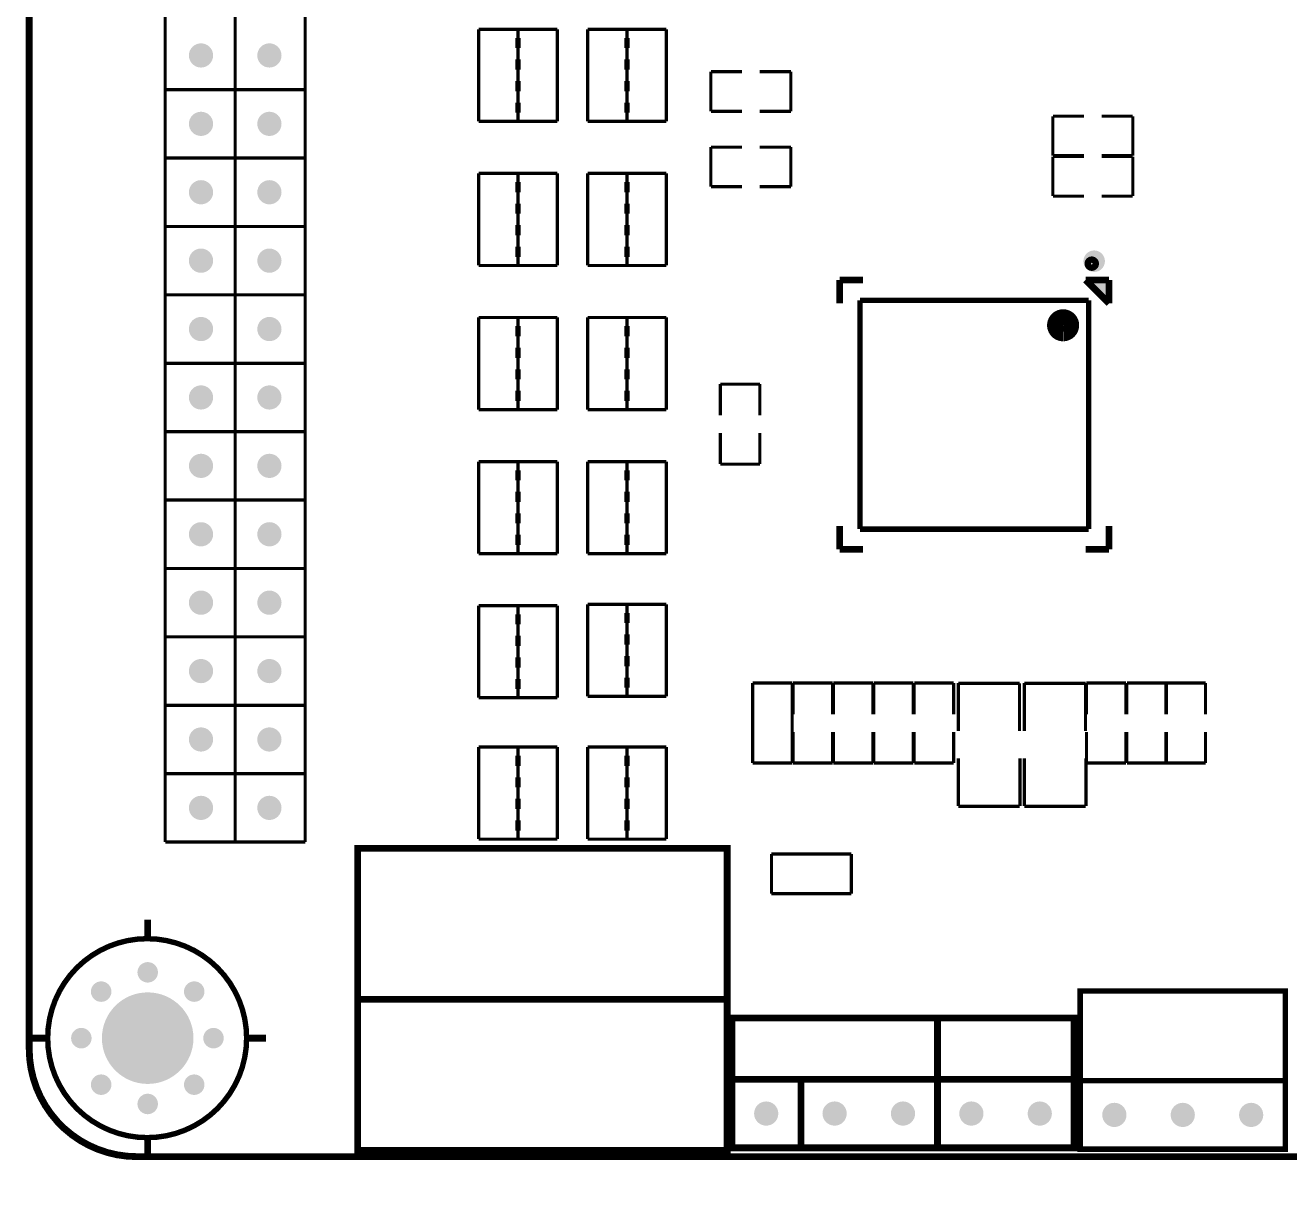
# Model space of a CAD drawing. Header units: millimetres. Extents: x -0.1 to 70.6, y -1 to 65.1.
# Drawn here: x -0.15 to 46.78, y -1.04 to 42.01 of the extents above; entities that cross this region are included whole.
import ezdxf

# ---------------------------------------------------------------- set-up
doc = ezdxf.new("R2010")
doc.units = ezdxf.units.MM
for name, color, linetype, true_color in [('Board Outline Layer', 7, 'Continuous', 0xff00ff), ('Hole Layer', 7, 'Continuous', 0x222222), ('Top Silkscreen Layer', 7, 'Continuous', 0xffcc00)]:
    doc.layers.add(name, color=color, linetype=linetype, true_color=true_color)

msp = doc.modelspace()

# ---------------------------------------------------------------- hatches: boundary and pattern name
at = {"layer": 'Hole Layer'}
for points in [[(5.93, 40.89, 1), (6.83, 40.89, 1)], [(5.93, 40.89, 1), (6.83, 40.89, 1)], [(8.47, 40.89, 1), (9.37, 40.89, 1)], [(8.47, 40.89, 1), (9.37, 40.89, 1)], [(5.93, 38.35, 1), (6.83, 38.35, 1)], [(5.93, 38.35, 1), (6.83, 38.35, 1)], [(8.47, 38.35, 1), (9.37, 38.35, 1)], [(8.47, 38.35, 1), (9.37, 38.35, 1)], [(5.93, 35.81, 1), (6.83, 35.81, 1)], [(5.93, 35.81, 1), (6.83, 35.81, 1)], [(8.47, 35.81, 1), (9.37, 35.81, 1)], [(8.47, 35.81, 1), (9.37, 35.81, 1)], [(5.93, 33.27, 1), (6.83, 33.27, 1)], [(5.93, 33.27, 1), (6.83, 33.27, 1)], [(8.47, 33.27, 1), (9.37, 33.27, 1)], [(8.47, 33.27, 1), (9.37, 33.27, 1)], [(5.93, 30.73, 1), (6.83, 30.73, 1)], [(5.93, 30.73, 1), (6.83, 30.73, 1)], [(8.47, 30.73, 1), (9.37, 30.73, 1)], [(8.47, 30.73, 1), (9.37, 30.73, 1)], [(5.93, 28.19, 1), (6.83, 28.19, 1)], [(5.93, 28.19, 1), (6.83, 28.19, 1)], [(8.47, 28.19, 1), (9.37, 28.19, 1)], [(8.47, 28.19, 1), (9.37, 28.19, 1)], [(5.93, 25.65, 1), (6.83, 25.65, 1)], [(5.93, 25.65, 1), (6.83, 25.65, 1)], [(8.47, 25.65, 1), (9.37, 25.65, 1)], [(8.47, 25.65, 1), (9.37, 25.65, 1)], [(5.93, 23.11, 1), (6.83, 23.11, 1)], [(5.93, 23.11, 1), (6.83, 23.11, 1)], [(8.47, 23.11, 1), (9.37, 23.11, 1)], [(8.47, 23.11, 1), (9.37, 23.11, 1)], [(5.93, 20.57, 1), (6.83, 20.57, 1)], [(5.93, 20.57, 1), (6.83, 20.57, 1)], [(8.47, 20.57, 1), (9.37, 20.57, 1)], [(8.47, 20.57, 1), (9.37, 20.57, 1)], [(5.93, 18.03, 1), (6.83, 18.03, 1)], [(5.93, 18.03, 1), (6.83, 18.03, 1)], [(8.47, 18.03, 1), (9.37, 18.03, 1)], [(8.47, 18.03, 1), (9.37, 18.03, 1)], [(5.93, 15.49, 1), (6.83, 15.49, 1)], [(5.93, 15.49, 1), (6.83, 15.49, 1)], [(8.47, 15.49, 1), (9.37, 15.49, 1)], [(8.47, 15.49, 1), (9.37, 15.49, 1)], [(5.93, 12.95, 1), (6.83, 12.95, 1)], [(5.93, 12.95, 1), (6.83, 12.95, 1)], [(8.47, 12.95, 1), (9.37, 12.95, 1)], [(8.47, 12.95, 1), (9.37, 12.95, 1)], [(4.019, 6.844, 1), (4.781, 6.844, 1)], [(4.019, 6.844, 1), (4.781, 6.844, 1)], [(2.291, 6.128, 1), (3.053, 6.128, 1)], [(2.291, 6.128, 1), (3.053, 6.128, 1)], [(2.7, 4.4, 1), (6.1, 4.4, 1)], [(2.7, 4.4, 1), (6.1, 4.4, 1)], [(5.747, 6.128, 1), (6.509, 6.128, 1)], [(5.747, 6.128, 1), (6.509, 6.128, 1)], [(1.555, 4.4, 1), (2.317, 4.4, 1)], [(1.555, 4.4, 1), (2.317, 4.4, 1)], [(6.463, 4.4, 1), (7.225, 4.4, 1)], [(6.463, 4.4, 1), (7.225, 4.4, 1)], [(2.291, 2.672, 1), (3.053, 2.672, 1)], [(2.291, 2.672, 1), (3.053, 2.672, 1)], [(5.747, 2.672, 1), (6.509, 2.672, 1)], [(5.747, 2.672, 1), (6.509, 2.672, 1)], [(4.019, 1.956, 1), (4.781, 1.956, 1)], [(4.019, 1.956, 1), (4.781, 1.956, 1)], [(26.92, 1.6, 1), (27.82, 1.6, 1)], [(26.92, 1.6, 1), (27.82, 1.6, 1)], [(29.46, 1.6, 1), (30.36, 1.6, 1)], [(29.46, 1.6, 1), (30.36, 1.6, 1)], [(32, 1.6, 1), (32.9, 1.6, 1)], [(32, 1.6, 1), (32.9, 1.6, 1)], [(34.54, 1.6, 1), (35.44, 1.6, 1)], [(34.54, 1.6, 1), (35.44, 1.6, 1)], [(37.08, 1.6, 1), (37.98, 1.6, 1)], [(37.08, 1.6, 1), (37.98, 1.6, 1)], [(39.85, 1.55, 1), (40.75, 1.55, 1)], [(39.85, 1.55, 1), (40.75, 1.55, 1)], [(42.39, 1.55, 1), (43.29, 1.55, 1)], [(42.39, 1.55, 1), (43.29, 1.55, 1)], [(44.93, 1.55, 1), (45.83, 1.55, 1)], [(44.93, 1.55, 1), (45.83, 1.55, 1)]]:
    msp.add_hatch(color=256, dxfattribs=at).paths.add_polyline_path(points)
at = {"layer": 'Top Silkscreen Layer'}
for points in [[(39.15, 33.25, 1), (39.95, 33.25, 1)], [(39.15, 33.25, 1), (39.95, 33.25, 1)], [(39.231, 32.55), (39.231, 32.55), (40.1, 31.681), (40.1, 32.55)]]:
    msp.add_hatch(color=256, dxfattribs=at).paths.add_polyline_path(points)

# ---------------------------------------------------------------- linework, layer by layer
at = {"layer": 'Board Outline Layer', "const_width": 0.254}
for points in [[(0, 61), (0, 4)], [(4, 0), (70, 0)]]:
    msp.add_lwpolyline(points, dxfattribs=at)
msp.add_lwpolyline([(0, 4, 0.414214), (4, 0)], format="xyb", dxfattribs=at)
at = {"layer": 'Top Silkscreen Layer'}
for points, const_width in [([(5.05, 52.38), (5.05, 11.68)], 0.12), ([(5.05, 52.38), (5.05, 11.68)], 0.12), ([(7.65, 52.38), (7.65, 11.68)], 0.12), ([(7.65, 52.38), (7.65, 11.68)], 0.12), ([(10.25, 52.38), (10.25, 11.68)], 0.12), ([(10.25, 52.38), (10.25, 11.68)], 0.12), ([(16.69, 38.44), (16.69, 41.86)], 0.12), ([(16.69, 41.86), (19.61, 41.86)], 0.12), ([(16.69, 38.44), (16.69, 41.86)], 0.12), ([(16.69, 41.86), (19.61, 41.86)], 0.12), ([(18.15, 38.44), (18.15, 41.86)], 0.12), ([(18.15, 38.44), (18.15, 41.86)], 0.12), ([(19.61, 38.44), (19.61, 41.86)], 0.12), ([(19.61, 38.44), (19.61, 41.86)], 0.12), ([(23.66, 41.86), (20.74, 41.86)], 0.12), ([(20.74, 41.86), (20.74, 38.44)], 0.12), ([(23.66, 41.86), (20.74, 41.86)], 0.12), ([(20.74, 41.86), (20.74, 38.44)], 0.12), ([(22.2, 41.86), (22.2, 38.44)], 0.12), ([(22.2, 41.86), (22.2, 38.44)], 0.12), ([(23.66, 41.86), (23.66, 38.44)], 0.12), ([(23.66, 41.86), (23.66, 38.44)], 0.12), ([(18.15, 41.16), (18.15, 41.54)], 0.2), ([(18.15, 41.16), (18.15, 41.54)], 0.2), ([(22.2, 41.54), (22.2, 41.16)], 0.2), ([(22.2, 41.54), (22.2, 41.16)], 0.2), ([(18.15, 40.36), (18.15, 40.74)], 0.2), ([(18.15, 40.36), (18.15, 40.74)], 0.2), ([(22.2, 40.74), (22.2, 40.36)], 0.2), ([(22.2, 40.74), (22.2, 40.36)], 0.2), ([(18.15, 39.56), (18.15, 39.94)], 0.2), ([(18.15, 39.56), (18.15, 39.94)], 0.2), ([(22.2, 39.94), (22.2, 39.56)], 0.2), ([(22.2, 39.94), (22.2, 39.56)], 0.2), ([(25.315, 40.285), (26.47, 40.285)], 0.119), ([(25.315, 40.285), (25.315, 38.815)], 0.119), ([(25.315, 40.285), (26.47, 40.285)], 0.119), ([(25.315, 40.285), (25.315, 38.815)], 0.119), ([(28.285, 40.285), (27.13, 40.285)], 0.119), ([(28.285, 40.285), (27.13, 40.285)], 0.119), ([(28.285, 40.285), (28.285, 38.815)], 0.119), ([(28.285, 40.285), (28.285, 38.815)], 0.119), ([(5.05, 39.62), (10.25, 39.62)], 0.12), ([(5.05, 39.62), (10.25, 39.62)], 0.12), ([(18.15, 38.76), (18.15, 39.14)], 0.2), ([(18.15, 38.76), (18.15, 39.14)], 0.2), ([(22.2, 39.14), (22.2, 38.76)], 0.2), ([(22.2, 39.14), (22.2, 38.76)], 0.2), ([(16.69, 38.44), (19.61, 38.44)], 0.12), ([(16.69, 38.44), (19.61, 38.44)], 0.12), ([(23.66, 38.44), (20.74, 38.44)], 0.12), ([(23.66, 38.44), (20.74, 38.44)], 0.12), ([(25.315, 38.815), (26.47, 38.815)], 0.119), ([(25.315, 38.815), (26.47, 38.815)], 0.119), ([(28.285, 38.815), (27.13, 38.815)], 0.119), ([(28.285, 38.815), (27.13, 38.815)], 0.119), ([(38.015, 38.635), (39.17, 38.635)], 0.119), ([(38.015, 38.635), (38.015, 37.165)], 0.119), ([(38.015, 38.635), (39.17, 38.635)], 0.119), ([(38.015, 38.635), (38.015, 37.165)], 0.119), ([(40.985, 38.635), (39.83, 38.635)], 0.119), ([(40.985, 38.635), (39.83, 38.635)], 0.119), ([(40.985, 38.635), (40.985, 37.165)], 0.119), ([(40.985, 38.635), (40.985, 37.165)], 0.119), ([(25.315, 37.485), (26.47, 37.485)], 0.119), ([(25.315, 37.485), (25.315, 36.015)], 0.119), ([(25.315, 37.485), (26.47, 37.485)], 0.119), ([(25.315, 37.485), (25.315, 36.015)], 0.119), ([(28.285, 37.485), (27.13, 37.485)], 0.119), ([(28.285, 37.485), (27.13, 37.485)], 0.119), ([(28.285, 37.485), (28.285, 36.015)], 0.119), ([(28.285, 37.485), (28.285, 36.015)], 0.119), ([(5.05, 37.08), (10.25, 37.08)], 0.12), ([(5.05, 37.08), (10.25, 37.08)], 0.12), ([(38.015, 37.165), (39.17, 37.165)], 0.119), ([(38.015, 37.165), (39.17, 37.165)], 0.119), ([(38.015, 37.135), (39.17, 37.135)], 0.119), ([(38.015, 37.135), (38.015, 35.665)], 0.119), ([(38.015, 37.135), (39.17, 37.135)], 0.119), ([(38.015, 37.135), (38.015, 35.665)], 0.119), ([(40.985, 37.165), (39.83, 37.165)], 0.119), ([(40.985, 37.165), (39.83, 37.165)], 0.119), ([(40.985, 37.135), (39.83, 37.135)], 0.119), ([(40.985, 37.135), (39.83, 37.135)], 0.119), ([(40.985, 37.135), (40.985, 35.665)], 0.119), ([(40.985, 37.135), (40.985, 35.665)], 0.119), ([(16.69, 33.09), (16.69, 36.51)], 0.12), ([(16.69, 36.51), (19.61, 36.51)], 0.12), ([(16.69, 33.09), (16.69, 36.51)], 0.12), ([(16.69, 36.51), (19.61, 36.51)], 0.12), ([(18.15, 35.81), (18.15, 36.19)], 0.2), ([(18.15, 35.81), (18.15, 36.19)], 0.2), ([(18.15, 33.09), (18.15, 36.51)], 0.12), ([(18.15, 33.09), (18.15, 36.51)], 0.12), ([(19.61, 33.09), (19.61, 36.51)], 0.12), ([(19.61, 33.09), (19.61, 36.51)], 0.12), ([(23.66, 36.51), (20.74, 36.51)], 0.12), ([(20.74, 36.51), (20.74, 33.09)], 0.12), ([(23.66, 36.51), (20.74, 36.51)], 0.12), ([(20.74, 36.51), (20.74, 33.09)], 0.12), ([(22.2, 36.19), (22.2, 35.81)], 0.2), ([(22.2, 36.19), (22.2, 35.81)], 0.2), ([(22.2, 36.51), (22.2, 33.09)], 0.12), ([(22.2, 36.51), (22.2, 33.09)], 0.12), ([(23.66, 36.51), (23.66, 33.09)], 0.12), ([(23.66, 36.51), (23.66, 33.09)], 0.12), ([(25.315, 36.015), (26.47, 36.015)], 0.119), ([(25.315, 36.015), (26.47, 36.015)], 0.119), ([(28.285, 36.015), (27.13, 36.015)], 0.119), ([(28.285, 36.015), (27.13, 36.015)], 0.119), ([(38.015, 35.665), (39.17, 35.665)], 0.119), ([(38.015, 35.665), (39.17, 35.665)], 0.119), ([(40.985, 35.665), (39.83, 35.665)], 0.119), ([(40.985, 35.665), (39.83, 35.665)], 0.119), ([(18.15, 35.01), (18.15, 35.39)], 0.2), ([(18.15, 35.01), (18.15, 35.39)], 0.2), ([(22.2, 35.39), (22.2, 35.01)], 0.2), ([(22.2, 35.39), (22.2, 35.01)], 0.2), ([(5.05, 34.54), (10.25, 34.54)], 0.12), ([(5.05, 34.54), (10.25, 34.54)], 0.12), ([(18.15, 34.21), (18.15, 34.59)], 0.2), ([(18.15, 34.21), (18.15, 34.59)], 0.2), ([(22.2, 34.59), (22.2, 34.21)], 0.2), ([(22.2, 34.59), (22.2, 34.21)], 0.2), ([(18.15, 33.41), (18.15, 33.79)], 0.2), ([(18.15, 33.41), (18.15, 33.79)], 0.2), ([(22.2, 33.79), (22.2, 33.41)], 0.2), ([(22.2, 33.79), (22.2, 33.41)], 0.2), ([(16.69, 33.09), (19.61, 33.09)], 0.12), ([(16.69, 33.09), (19.61, 33.09)], 0.12), ([(23.66, 33.09), (20.74, 33.09)], 0.12), ([(23.66, 33.09), (20.74, 33.09)], 0.12), ([(30.1, 31.681), (30.1, 32.55)], 0.254), ([(30.1, 32.55), (30.969, 32.55)], 0.254), ([(30.1, 31.681), (30.1, 32.55)], 0.254), ([(30.1, 32.55), (30.969, 32.55)], 0.254), ([(40.1, 31.681), (39.231, 32.55)], 0.254), ([(39.231, 32.55), (40.1, 32.55)], 0.254), ([(40.1, 31.681), (39.231, 32.55)], 0.254), ([(39.231, 32.55), (40.1, 32.55)], 0.254), ([(40.1, 32.55), (40.1, 31.681)], 0.254), ([(40.1, 32.55), (40.1, 31.681)], 0.254), ([(5.05, 32), (10.25, 32)], 0.12), ([(5.05, 32), (10.25, 32)], 0.12), ([(39.35, 31.8), (30.85, 31.8)], 0.2), ([(30.85, 31.8), (30.85, 23.3)], 0.2), ([(39.35, 31.8), (30.85, 31.8)], 0.2), ([(30.85, 31.8), (30.85, 23.3)], 0.2), ([(39.35, 23.3), (39.35, 31.8)], 0.2), ([(39.35, 23.3), (39.35, 31.8)], 0.2), ([(40.1, 31.681), (40.1, 31.681)], 0.254), ([(40.1, 31.681), (40.1, 31.681)], 0.254), ([(16.69, 27.74), (16.69, 31.16)], 0.12), ([(16.69, 31.16), (19.61, 31.16)], 0.12), ([(16.69, 27.74), (16.69, 31.16)], 0.12), ([(16.69, 31.16), (19.61, 31.16)], 0.12), ([(18.15, 27.74), (18.15, 31.16)], 0.12), ([(18.15, 27.74), (18.15, 31.16)], 0.12), ([(19.61, 27.74), (19.61, 31.16)], 0.12), ([(19.61, 27.74), (19.61, 31.16)], 0.12), ([(23.66, 31.16), (20.74, 31.16)], 0.12), ([(20.74, 31.16), (20.74, 27.74)], 0.12), ([(23.66, 31.16), (20.74, 31.16)], 0.12), ([(20.74, 31.16), (20.74, 27.74)], 0.12), ([(22.2, 31.16), (22.2, 27.74)], 0.12), ([(22.2, 31.16), (22.2, 27.74)], 0.12), ([(23.66, 31.16), (23.66, 27.74)], 0.12), ([(23.66, 31.16), (23.66, 27.74)], 0.12), ([(18.15, 30.46), (18.15, 30.84)], 0.2), ([(18.15, 30.46), (18.15, 30.84)], 0.2), ([(22.2, 30.84), (22.2, 30.46)], 0.2), ([(22.2, 30.84), (22.2, 30.46)], 0.2), ([(18.15, 29.66), (18.15, 30.04)], 0.2), ([(18.15, 29.66), (18.15, 30.04)], 0.2), ([(22.2, 30.04), (22.2, 29.66)], 0.2), ([(22.2, 30.04), (22.2, 29.66)], 0.2), ([(5.05, 29.46), (10.25, 29.46)], 0.12), ([(5.05, 29.46), (10.25, 29.46)], 0.12), ([(18.15, 28.86), (18.15, 29.24)], 0.2), ([(18.15, 28.86), (18.15, 29.24)], 0.2), ([(22.2, 29.24), (22.2, 28.86)], 0.2), ([(22.2, 29.24), (22.2, 28.86)], 0.2), ([(25.665, 28.685), (25.665, 27.53)], 0.119), ([(25.665, 28.685), (27.135, 28.685)], 0.119), ([(25.665, 28.685), (25.665, 27.53)], 0.119), ([(25.665, 28.685), (27.135, 28.685)], 0.119), ([(27.135, 28.685), (27.135, 27.53)], 0.119), ([(27.135, 28.685), (27.135, 27.53)], 0.119), ([(18.15, 28.06), (18.15, 28.44)], 0.2), ([(18.15, 28.06), (18.15, 28.44)], 0.2), ([(22.2, 28.44), (22.2, 28.06)], 0.2), ([(22.2, 28.44), (22.2, 28.06)], 0.2), ([(16.69, 27.74), (19.61, 27.74)], 0.12), ([(16.69, 27.74), (19.61, 27.74)], 0.12), ([(23.66, 27.74), (20.74, 27.74)], 0.12), ([(23.66, 27.74), (20.74, 27.74)], 0.12), ([(5.05, 26.92), (10.25, 26.92)], 0.12), ([(5.05, 26.92), (10.25, 26.92)], 0.12), ([(25.665, 25.715), (25.665, 26.87)], 0.119), ([(25.665, 25.715), (25.665, 26.87)], 0.119), ([(27.135, 25.715), (27.135, 26.87)], 0.119), ([(27.135, 25.715), (27.135, 26.87)], 0.119), ([(16.69, 22.39), (16.69, 25.81)], 0.12), ([(16.69, 25.81), (19.61, 25.81)], 0.12), ([(16.69, 22.39), (16.69, 25.81)], 0.12), ([(16.69, 25.81), (19.61, 25.81)], 0.12), ([(18.15, 22.39), (18.15, 25.81)], 0.12), ([(18.15, 22.39), (18.15, 25.81)], 0.12), ([(19.61, 22.39), (19.61, 25.81)], 0.12), ([(19.61, 22.39), (19.61, 25.81)], 0.12), ([(23.66, 25.81), (20.74, 25.81)], 0.12), ([(20.74, 25.81), (20.74, 22.39)], 0.12), ([(23.66, 25.81), (20.74, 25.81)], 0.12), ([(20.74, 25.81), (20.74, 22.39)], 0.12), ([(22.2, 25.81), (22.2, 22.39)], 0.12), ([(22.2, 25.81), (22.2, 22.39)], 0.12), ([(23.66, 25.81), (23.66, 22.39)], 0.12), ([(23.66, 25.81), (23.66, 22.39)], 0.12), ([(18.15, 25.11), (18.15, 25.49)], 0.2), ([(18.15, 25.11), (18.15, 25.49)], 0.2), ([(22.2, 25.49), (22.2, 25.11)], 0.2), ([(22.2, 25.49), (22.2, 25.11)], 0.2), ([(25.665, 25.715), (27.135, 25.715)], 0.119), ([(25.665, 25.715), (27.135, 25.715)], 0.119), ([(5.05, 24.38), (10.25, 24.38)], 0.12), ([(5.05, 24.38), (10.25, 24.38)], 0.12), ([(18.15, 24.31), (18.15, 24.69)], 0.2), ([(18.15, 24.31), (18.15, 24.69)], 0.2), ([(22.2, 24.69), (22.2, 24.31)], 0.2), ([(22.2, 24.69), (22.2, 24.31)], 0.2), ([(18.15, 23.51), (18.15, 23.89)], 0.2), ([(18.15, 23.51), (18.15, 23.89)], 0.2), ([(22.2, 23.89), (22.2, 23.51)], 0.2), ([(22.2, 23.89), (22.2, 23.51)], 0.2), ([(30.1, 22.55), (30.1, 23.419)], 0.254), ([(30.1, 22.55), (30.1, 23.419)], 0.254), ([(40.1, 23.419), (40.1, 22.55)], 0.254), ([(40.1, 23.419), (40.1, 22.55)], 0.254), ([(18.15, 22.71), (18.15, 23.09)], 0.2), ([(18.15, 22.71), (18.15, 23.09)], 0.2), ([(22.2, 23.09), (22.2, 22.71)], 0.2), ([(22.2, 23.09), (22.2, 22.71)], 0.2), ([(30.85, 23.3), (39.35, 23.3)], 0.2), ([(30.85, 23.3), (39.35, 23.3)], 0.2), ([(30.1, 22.55), (30.969, 22.55)], 0.254), ([(30.1, 22.55), (30.969, 22.55)], 0.254), ([(40.1, 22.55), (39.231, 22.55)], 0.254), ([(40.1, 22.55), (39.231, 22.55)], 0.254), ([(16.69, 22.39), (19.61, 22.39)], 0.12), ([(16.69, 22.39), (19.61, 22.39)], 0.12), ([(23.66, 22.39), (20.74, 22.39)], 0.12), ([(23.66, 22.39), (20.74, 22.39)], 0.12), ([(5.05, 21.84), (10.25, 21.84)], 0.12), ([(5.05, 21.84), (10.25, 21.84)], 0.12), ([(16.69, 17.04), (16.69, 20.46)], 0.12), ([(16.69, 20.46), (19.61, 20.46)], 0.12), ([(16.69, 17.04), (16.69, 20.46)], 0.12), ([(16.69, 20.46), (19.61, 20.46)], 0.12), ([(18.15, 19.76), (18.15, 20.14)], 0.2), ([(18.15, 19.76), (18.15, 20.14)], 0.2), ([(18.15, 17.04), (18.15, 20.46)], 0.12), ([(18.15, 17.04), (18.15, 20.46)], 0.12), ([(19.61, 17.04), (19.61, 20.46)], 0.12), ([(19.61, 17.04), (19.61, 20.46)], 0.12), ([(23.66, 20.51), (20.74, 20.51)], 0.12), ([(20.74, 20.51), (20.74, 17.09)], 0.12), ([(23.66, 20.51), (20.74, 20.51)], 0.12), ([(20.74, 20.51), (20.74, 17.09)], 0.12), ([(22.2, 20.19), (22.2, 19.81)], 0.2), ([(22.2, 20.19), (22.2, 19.81)], 0.2), ([(22.2, 20.51), (22.2, 17.09)], 0.12), ([(22.2, 20.51), (22.2, 17.09)], 0.12), ([(23.66, 20.51), (23.66, 17.09)], 0.12), ([(23.66, 20.51), (23.66, 17.09)], 0.12), ([(5.05, 19.3), (10.25, 19.3)], 0.12), ([(5.05, 19.3), (10.25, 19.3)], 0.12), ([(18.15, 18.96), (18.15, 19.34)], 0.2), ([(18.15, 18.96), (18.15, 19.34)], 0.2), ([(22.2, 19.39), (22.2, 19.01)], 0.2), ([(22.2, 19.39), (22.2, 19.01)], 0.2), ([(18.15, 18.16), (18.15, 18.54)], 0.2), ([(18.15, 18.16), (18.15, 18.54)], 0.2), ([(22.2, 18.59), (22.2, 18.21)], 0.2), ([(22.2, 18.59), (22.2, 18.21)], 0.2), ([(18.15, 17.36), (18.15, 17.74)], 0.2), ([(18.15, 17.36), (18.15, 17.74)], 0.2), ([(22.2, 17.79), (22.2, 17.41)], 0.2), ([(22.2, 17.79), (22.2, 17.41)], 0.2), ([(26.865, 14.615), (26.865, 17.585)], 0.12), ([(26.865, 17.585), (28.335, 17.585)], 0.12), ([(26.865, 14.615), (26.865, 17.585)], 0.12), ([(26.865, 17.585), (28.335, 17.585)], 0.12), ([(28.335, 14.615), (28.335, 17.585)], 0.12), ([(28.335, 14.615), (28.335, 17.585)], 0.12), ([(29.835, 17.585), (28.365, 17.585)], 0.119), ([(28.365, 17.585), (28.365, 16.43)], 0.119), ([(29.835, 17.585), (28.365, 17.585)], 0.119), ([(28.365, 17.585), (28.365, 16.43)], 0.119), ([(29.835, 17.585), (29.835, 16.43)], 0.119), ([(29.835, 17.585), (29.835, 16.43)], 0.119), ([(29.865, 17.585), (29.865, 16.43)], 0.119), ([(29.865, 17.585), (31.335, 17.585)], 0.119), ([(29.865, 17.585), (29.865, 16.43)], 0.119), ([(29.865, 17.585), (31.335, 17.585)], 0.119), ([(31.335, 17.585), (31.335, 16.43)], 0.119), ([(31.335, 17.585), (31.335, 16.43)], 0.119), ([(31.365, 17.585), (31.365, 16.43)], 0.119), ([(31.365, 17.585), (32.835, 17.585)], 0.119), ([(31.365, 17.585), (31.365, 16.43)], 0.119), ([(31.365, 17.585), (32.835, 17.585)], 0.119), ([(32.835, 17.585), (32.835, 16.43)], 0.119), ([(32.835, 17.585), (32.835, 16.43)], 0.119), ([(34.335, 17.585), (32.865, 17.585)], 0.119), ([(32.865, 17.585), (32.865, 16.43)], 0.119), ([(34.335, 17.585), (32.865, 17.585)], 0.119), ([(32.865, 17.585), (32.865, 16.43)], 0.119), ([(34.335, 17.585), (34.335, 16.43)], 0.119), ([(34.335, 17.585), (34.335, 16.43)], 0.119), ([(34.507, 17.586), (34.507, 15.808)], 0.12), ([(34.507, 17.586), (34.507, 15.808)], 0.12), ([(36.778, 17.578), (34.508, 17.578)], 0.12), ([(36.778, 17.578), (34.508, 17.578)], 0.12), ([(36.778, 17.578), (36.778, 15.8)], 0.12), ([(36.778, 17.578), (36.778, 15.8)], 0.12), ([(36.957, 17.586), (36.957, 15.808)], 0.12), ([(36.957, 17.586), (36.957, 15.808)], 0.12), ([(39.228, 17.578), (36.958, 17.578)], 0.12), ([(39.228, 17.578), (36.958, 17.578)], 0.12), ([(39.228, 17.578), (39.228, 15.8)], 0.12), ([(39.228, 17.578), (39.228, 15.8)], 0.12), ([(40.735, 17.585), (39.265, 17.585)], 0.119), ([(39.265, 17.585), (39.265, 16.43)], 0.119), ([(40.735, 17.585), (39.265, 17.585)], 0.119), ([(39.265, 17.585), (39.265, 16.43)], 0.119), ([(40.735, 17.585), (40.735, 16.43)], 0.119), ([(40.735, 17.585), (40.735, 16.43)], 0.119), ([(40.765, 17.585), (40.765, 16.43)], 0.119), ([(40.765, 17.585), (42.235, 17.585)], 0.119), ([(40.765, 17.585), (40.765, 16.43)], 0.119), ([(40.765, 17.585), (42.235, 17.585)], 0.119), ([(42.215, 17.585), (42.215, 16.43)], 0.119), ([(42.215, 17.585), (43.685, 17.585)], 0.119), ([(42.215, 17.585), (42.215, 16.43)], 0.119), ([(42.215, 17.585), (43.685, 17.585)], 0.119), ([(42.235, 17.585), (42.235, 16.43)], 0.119), ([(42.235, 17.585), (42.235, 16.43)], 0.119), ([(43.685, 17.585), (43.685, 16.43)], 0.119), ([(43.685, 17.585), (43.685, 16.43)], 0.119), ([(16.69, 17.04), (19.61, 17.04)], 0.12), ([(16.69, 17.04), (19.61, 17.04)], 0.12), ([(23.66, 17.09), (20.74, 17.09)], 0.12), ([(23.66, 17.09), (20.74, 17.09)], 0.12), ([(5.05, 16.76), (10.25, 16.76)], 0.12), ([(5.05, 16.76), (10.25, 16.76)], 0.12), ([(28.365, 14.615), (28.365, 15.77)], 0.119), ([(28.365, 14.615), (28.365, 15.77)], 0.119), ([(29.835, 14.615), (29.835, 15.77)], 0.119), ([(29.835, 14.615), (29.835, 15.77)], 0.119), ([(29.865, 14.615), (29.865, 15.77)], 0.119), ([(29.865, 14.615), (29.865, 15.77)], 0.119), ([(31.335, 14.615), (31.335, 15.77)], 0.119), ([(31.335, 14.615), (31.335, 15.77)], 0.119), ([(31.365, 14.615), (31.365, 15.77)], 0.119), ([(31.365, 14.615), (31.365, 15.77)], 0.119), ([(32.835, 14.615), (32.835, 15.77)], 0.119), ([(32.835, 14.615), (32.835, 15.77)], 0.119), ([(32.865, 14.615), (32.865, 15.77)], 0.119), ([(32.865, 14.615), (32.865, 15.77)], 0.119), ([(34.335, 14.615), (34.335, 15.77)], 0.119), ([(34.335, 14.615), (34.335, 15.77)], 0.119), ([(39.265, 14.615), (39.265, 15.77)], 0.119), ([(39.265, 14.615), (39.265, 15.77)], 0.119), ([(40.735, 14.615), (40.735, 15.77)], 0.119), ([(40.735, 14.615), (40.735, 15.77)], 0.119), ([(40.765, 14.615), (40.765, 15.77)], 0.119), ([(40.765, 14.615), (40.765, 15.77)], 0.119), ([(42.215, 14.615), (42.215, 15.77)], 0.119), ([(42.215, 14.615), (42.215, 15.77)], 0.119), ([(42.235, 14.615), (42.235, 15.77)], 0.119), ([(42.235, 14.615), (42.235, 15.77)], 0.119), ([(43.685, 14.615), (43.685, 15.77)], 0.119), ([(43.685, 14.615), (43.685, 15.77)], 0.119), ([(16.69, 11.79), (16.69, 15.21)], 0.12), ([(16.69, 15.21), (19.61, 15.21)], 0.12), ([(16.69, 11.79), (16.69, 15.21)], 0.12), ([(16.69, 15.21), (19.61, 15.21)], 0.12), ([(18.15, 11.79), (18.15, 15.21)], 0.12), ([(18.15, 11.79), (18.15, 15.21)], 0.12), ([(19.61, 11.79), (19.61, 15.21)], 0.12), ([(19.61, 11.79), (19.61, 15.21)], 0.12), ([(23.66, 15.21), (20.74, 15.21)], 0.12), ([(20.74, 15.21), (20.74, 11.79)], 0.12), ([(23.66, 15.21), (20.74, 15.21)], 0.12), ([(20.74, 15.21), (20.74, 11.79)], 0.12), ([(22.2, 15.21), (22.2, 11.79)], 0.12), ([(22.2, 15.21), (22.2, 11.79)], 0.12), ([(23.66, 15.21), (23.66, 11.79)], 0.12), ([(23.66, 15.21), (23.66, 11.79)], 0.12), ([(18.15, 14.51), (18.15, 14.89)], 0.2), ([(18.15, 14.51), (18.15, 14.89)], 0.2), ([(22.2, 14.89), (22.2, 14.51)], 0.2), ([(22.2, 14.89), (22.2, 14.51)], 0.2), ([(26.865, 14.615), (28.335, 14.615)], 0.12), ([(26.865, 14.615), (28.335, 14.615)], 0.12), ([(29.835, 14.615), (28.365, 14.615)], 0.119), ([(29.835, 14.615), (28.365, 14.615)], 0.119), ([(29.865, 14.615), (31.335, 14.615)], 0.119), ([(29.865, 14.615), (31.335, 14.615)], 0.119), ([(31.365, 14.615), (32.835, 14.615)], 0.119), ([(31.365, 14.615), (32.835, 14.615)], 0.119), ([(34.335, 14.615), (32.865, 14.615)], 0.119), ([(34.335, 14.615), (32.865, 14.615)], 0.119), ([(34.507, 14.792), (34.507, 13.014)], 0.12), ([(34.507, 14.792), (34.507, 13.014)], 0.12), ([(36.793, 14.792), (36.793, 13.014)], 0.12), ([(36.793, 14.792), (36.793, 13.014)], 0.12), ([(36.957, 14.792), (36.957, 13.014)], 0.12), ([(36.957, 14.792), (36.957, 13.014)], 0.12), ([(39.243, 14.792), (39.243, 13.014)], 0.12), ([(39.243, 14.792), (39.243, 13.014)], 0.12), ([(40.735, 14.615), (39.265, 14.615)], 0.119), ([(40.735, 14.615), (39.265, 14.615)], 0.119), ([(40.765, 14.615), (42.235, 14.615)], 0.119), ([(40.765, 14.615), (42.235, 14.615)], 0.119), ([(42.215, 14.615), (43.685, 14.615)], 0.119), ([(42.215, 14.615), (43.685, 14.615)], 0.119), ([(5.05, 14.22), (10.25, 14.22)], 0.12), ([(5.05, 14.22), (10.25, 14.22)], 0.12), ([(18.15, 13.71), (18.15, 14.09)], 0.2), ([(18.15, 13.71), (18.15, 14.09)], 0.2), ([(22.2, 14.09), (22.2, 13.71)], 0.2), ([(22.2, 14.09), (22.2, 13.71)], 0.2), ([(18.15, 12.91), (18.15, 13.29)], 0.2), ([(18.15, 12.91), (18.15, 13.29)], 0.2), ([(22.2, 13.29), (22.2, 12.91)], 0.2), ([(22.2, 13.29), (22.2, 12.91)], 0.2), ([(36.778, 13.008), (34.508, 13.008)], 0.12), ([(36.778, 13.008), (34.508, 13.008)], 0.12), ([(39.228, 13.008), (36.958, 13.008)], 0.12), ([(39.228, 13.008), (36.958, 13.008)], 0.12), ([(18.15, 12.11), (18.15, 12.49)], 0.2), ([(18.15, 12.11), (18.15, 12.49)], 0.2), ([(22.2, 12.49), (22.2, 12.11)], 0.2), ([(22.2, 12.49), (22.2, 12.11)], 0.2), ([(5.05, 11.68), (10.25, 11.68)], 0.12), ([(5.05, 11.68), (10.25, 11.68)], 0.12), ([(16.69, 11.79), (19.61, 11.79)], 0.12), ([(16.69, 11.79), (19.61, 11.79)], 0.12), ([(23.66, 11.79), (20.74, 11.79)], 0.12), ([(23.66, 11.79), (20.74, 11.79)], 0.12), ([(27.565, 11.235), (30.535, 11.235)], 0.12), ([(27.565, 11.235), (27.565, 9.765)], 0.12), ([(27.565, 11.235), (30.535, 11.235)], 0.12), ([(27.565, 11.235), (27.565, 9.765)], 0.12), ([(30.535, 11.235), (30.535, 9.765)], 0.12), ([(30.535, 11.235), (30.535, 9.765)], 0.12), ([(27.565, 9.765), (30.535, 9.765)], 0.12), ([(27.565, 9.765), (30.535, 9.765)], 0.12), ([(4.4, 8.134), (4.4, 8.794)], 0.254), ([(4.4, 8.134), (4.4, 8.794)], 0.254), ([(25.92, 5.84), (12.2, 5.84)], 0.254), ([(-0.02, 4.4), (0.641, 4.4)], 0.254), ([(-0.02, 4.4), (0.641, 4.4)], 0.254), ([(8.134, 4.4), (8.794, 4.4)], 0.254), ([(8.134, 4.4), (8.794, 4.4)], 0.254), ([(26.1, 0.33), (26.1, 2.87)], 0.254), ([(26.1, 2.87), (38.8, 2.87)], 0.254), ([(26.1, 0.33), (26.1, 2.87)], 0.254), ([(26.1, 2.87), (38.8, 2.87)], 0.254), ([(28.664, 2.87), (28.664, 0.33)], 0.254), ([(28.664, 2.87), (28.664, 0.33)], 0.254), ([(38.8, 2.87), (38.8, 0.33)], 0.254), ([(38.8, 2.87), (38.8, 0.33)], 0.254), ([(46.65, 2.82), (39.03, 2.82)], 0.2), ([(39.03, 2.82), (39.03, 0.28)], 0.2), ([(46.65, 2.82), (39.03, 2.82)], 0.2), ([(39.03, 2.82), (39.03, 0.28)], 0.2), ([(46.65, 2.82), (46.65, 0.28)], 0.2), ([(46.65, 2.82), (46.65, 0.28)], 0.2), ([(4.4, 0.006), (4.4, 0.666)], 0.254), ([(4.4, 0.006), (4.4, 0.666)], 0.254), ([(26.1, 0.33), (38.8, 0.33)], 0.254), ([(26.1, 0.33), (38.8, 0.33)], 0.254), ([(46.65, 0.28), (39.03, 0.28)], 0.2), ([(46.65, 0.28), (39.03, 0.28)], 0.2)]:
    msp.add_lwpolyline(points, dxfattribs=dict(at, const_width=const_width))
for points, const_width in [([(39.461, 33.04, 236.269845), (39.459, 33.04)], 0.3), ([(39.461, 33.04, 236.269845), (39.459, 33.04)], 0.3), ([(38.399, 30.575, 236.269845), (38.394, 30.575)], 0.6), ([(38.399, 30.575, 236.269845), (38.394, 30.575)], 0.6), ([(0.686, 4.4, 1), (8.074, 4.4), (8.074, 4.4, 1), (0.686, 4.4)], 0.2), ([(0.686, 4.4, 1), (8.074, 4.4), (8.074, 4.4, 1), (0.686, 4.4)], 0.2)]:
    msp.add_lwpolyline(points, format="xyb", dxfattribs=dict(at, const_width=const_width))
for points, const_width in [([(39.231, 32.55), (39.231, 32.55), (40.1, 31.681), (40.1, 32.55)], 0.00508), ([(39.231, 32.55), (39.231, 32.55), (40.1, 31.681), (40.1, 32.55)], 0.00508), ([(12.2, 11.45), (12.2, 0.23), (25.92, 0.23), (25.92, 11.45)], 0.254), ([(39.03, 6.15), (39.03, 0.28), (46.65, 0.28), (46.65, 6.15)], 0.203), ([(26.1, 5.15), (26.1, 0.33), (33.73, 0.33), (33.73, 5.15)], 0.254), ([(33.73, 5.15), (33.73, 0.33), (38.81, 0.33), (38.81, 5.15)], 0.254)]:
    msp.add_lwpolyline(points, close=True, dxfattribs=dict(at, const_width=const_width))

doc.saveas('drawing.dxf')
